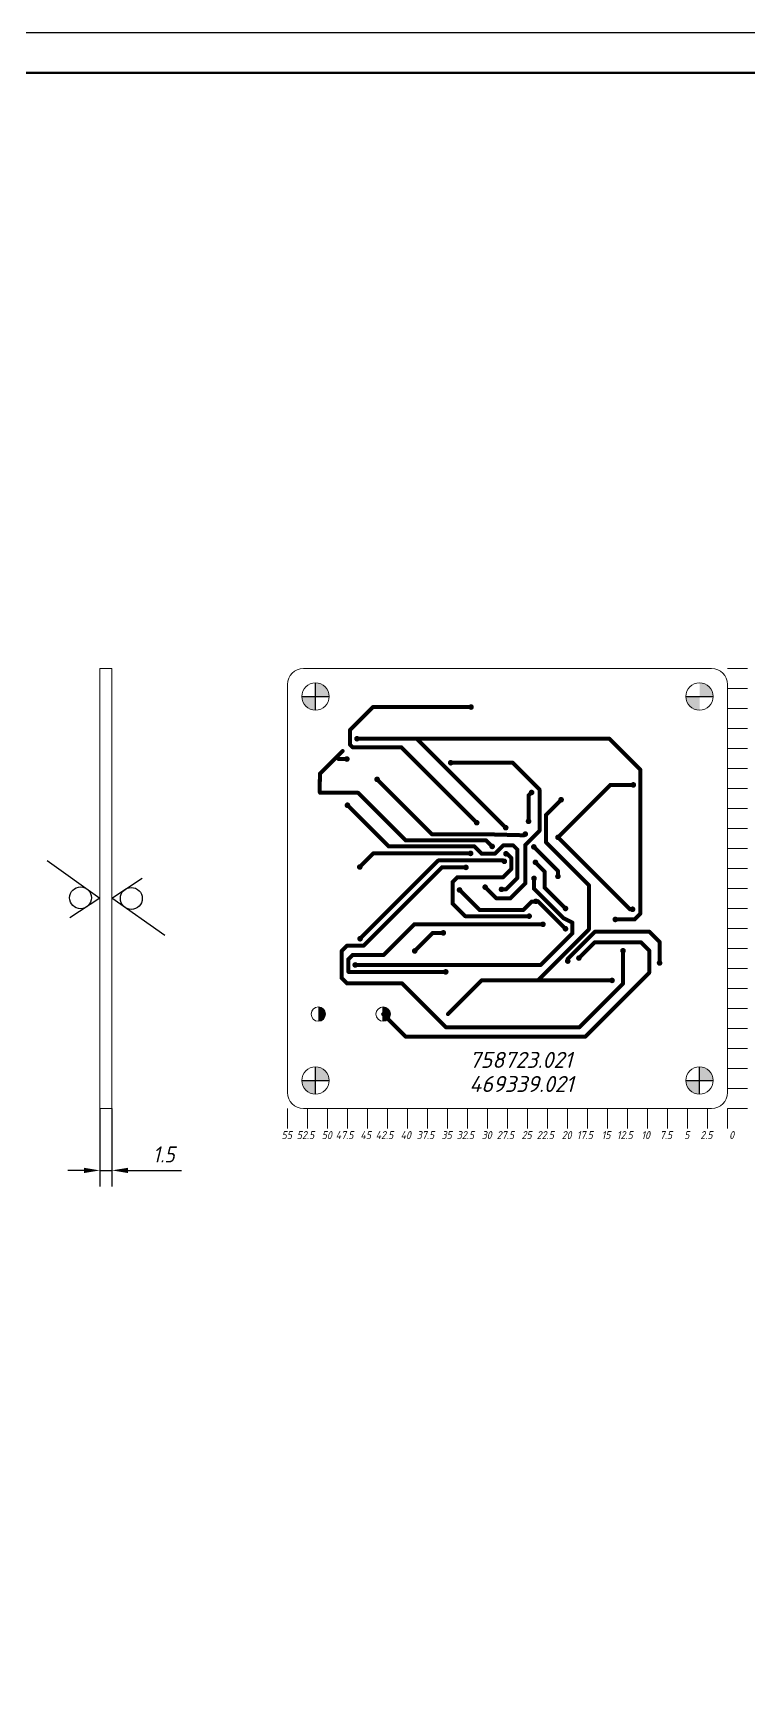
# Model space of a CAD drawing. Header units: millimetres. Extents: x -963 to 6509, y -1367 to 453.
# Drawn here: x 128.3 to 217.7, y -234.4 to -28.9 of the extents above; entities that cross this region are included whole.
import ezdxf

# ---------------------------------------------------------------- set-up
doc = ezdxf.new("R2010")
doc.units = ezdxf.units.MM
doc.header["$LTSCALE"] = 0.5
doc.layers.get('0').update_dxf_attribs({"lineweight": 60})
doc.layers.get('Defpoints').update_dxf_attribs({"color": 5})
doc.layers.add('2-штриховка', color=7, linetype='Continuous', true_color=0x00c7c7)
doc.layers.add('4-текст', color=7, linetype='Continuous', true_color=0x00ad00)
for name, color, linetype in [('3-размеры', 6, 'Continuous'), ('BottomLayer', 5, 'Continuous'), ('ViaHoleLayer', 16, 'Continuous')]:
    doc.layers.add(name, color=color, linetype=linetype)
doc.layers.add('Для ПП', color=30, linetype='Continuous', lineweight=20)
doc.styles.get("Standard").update_dxf_attribs({"font": 'isocpeui.ttf', "width": 0.9})
doc.dimstyles.new('Standart', dxfattribs={"dimtxt": 5, "dimasz": 5, "dimexe": 2, "dimexo": 0, "dimgap": 1, "dimtad": 1, "dimtoh": 1, "dimdec": 1, "dimtxsty": 'Standard', "dimcen": 2.5, "dimadec": 0, "dimazin": 0, "dimtfac": 1, "dimtdec": 1, "dimtmove": 0, "dimatfit": 3, "dimldrblk": 'DOTSMALL', "dimfxl": 1, "dimarcsym": 0})

# ---------------------------------------------------------------- blocks, each defined once
blk = doc.blocks.new('*D163')
at = {"layer": '3-размеры', "color": 0, "lineweight": -2, "transparency": 16777216}
for p, q in [((136.64, -163.32), (136.64, -173.05)), ((138.14, -163.32), (138.14, -173.05)), ((134.64, -171.05), (132.64, -171.05)), ((136.64, -171.05), (138.14, -171.05)), ((140.14, -171.05), (146.83, -171.05))]:
    blk.add_line(p, q, dxfattribs=at)
at = {"layer": '3-размеры', "color": 0, "transparency": 16777216}
for points in [[(134.64, -170.72), (134.64, -171.38), (136.64, -171.05)], [(140.14, -170.72), (140.14, -171.38), (138.14, -171.05)]]:
    blk.add_solid(points, dxfattribs=at)
at = {"layer": 'Defpoints', "color": 0, "transparency": 16777216}
for p in [(136.64, -163.32), (138.14, -163.32), (138.14, -171.05)]:
    blk.add_point(p, dxfattribs=at)
at = {"layer": '3-размеры', "color": 0, "transparency": 16777216, "insert": (144.62, -169.05), "char_height": 2, "attachment_point": 5}
blk.add_mtext('1.5', dxfattribs=at)
blk = doc.blocks.new('_DotSmall')
at = {"color": 0, "linetype": 'ByBlock', "const_width": 0.5}
blk.add_lwpolyline([(-0.0625, 0, 1), (0.0625, 0, 1)], format="xyb", close=True, dxfattribs=at)

msp = doc.modelspace()

# ---------------------------------------------------------------- hatches: boundary and pattern name
at = {"layer": '2-штриховка'}
h = msp.add_hatch(color=0, dxfattribs=at)
h.dxf.hatch_style = 1
h.paths.add_polyline_path([(163.591, -110.103), (163.591, -111.817), (165.305, -111.817, 0.4142136)])
h.paths.add_polyline_path([(163.591, -113.531), (163.591, -111.817), (161.877, -111.817, 0.4142136)])
h = msp.add_hatch(color=0, dxfattribs=at)
h.dxf.hatch_style = 1
h.paths.add_polyline_path([(211.591, -110.103), (211.591, -111.817), (213.305, -111.817, 0.4142136)])
h.paths.add_polyline_path([(211.591, -113.531), (211.591, -111.817), (209.877, -111.817, 0.4142136)])
h = msp.add_hatch(color=0, dxfattribs=at)
h.dxf.hatch_style = 1
h.paths.add_polyline_path([(163.941, -150.617), (163.941, -152.417, 0.4142136), (164.841, -151.517, 0.4142136)])
h = msp.add_hatch(color=0, dxfattribs=at)
h.dxf.hatch_style = 1
h.paths.add_polyline_path([(172.041, -150.617), (172.041, -152.417, 0.4142136), (172.941, -151.517, 0.4142136)])
h = msp.add_hatch(color=0, dxfattribs=at)
h.dxf.hatch_style = 1
h.paths.add_polyline_path([(163.591, -158.103), (163.591, -159.817), (165.305, -159.817, 0.4142136)])
h.paths.add_polyline_path([(163.591, -161.531), (163.591, -159.817), (161.877, -159.817, 0.4142136)])
h = msp.add_hatch(color=0, dxfattribs=at)
h.dxf.hatch_style = 1
h.paths.add_polyline_path([(211.591, -158.103), (211.591, -159.817), (213.305, -159.817, 0.4142136)])
h.paths.add_polyline_path([(211.591, -161.531), (211.591, -159.817), (209.877, -159.817, 0.4142136)])

# ---------------------------------------------------------------- linework, layer by layer
at = {"color": 0, "lineweight": 60}
msp.add_lwpolyline([(20, -320.881), (415, -320.881), (415, -33.881), (20, -33.881)], close=True, dxfattribs=at)
at = {"layer": '3-размеры', "color": 0}
for p, q in [((130.04, -132.331), (136.642, -137.017)), ((138.142, -137.017), (141.898, -134.538)), ((136.642, -137.017), (132.885, -139.496)), ((144.743, -141.703), (138.142, -137.017))]:
    msp.add_line(p, q, dxfattribs=at)
for centre in [(134.217, -136.976), (140.566, -137.058)]:
    msp.add_circle(centre, 1.37, dxfattribs=at)
at = {"layer": '4-текст', "color": 0}
for p, q in [((163.591, -113.531), (163.591, -110.103)), ((161.877, -111.817), (165.305, -111.817)), ((209.877, -111.817), (213.305, -111.817)), ((172.041, -152.417), (172.041, -150.617)), ((163.591, -161.531), (163.591, -158.103)), ((211.591, -161.531), (211.591, -158.103)), ((161.877, -159.817), (165.305, -159.817)), ((209.877, -159.817), (213.305, -159.817))]:
    msp.add_line(p, q, dxfattribs=at)
at = {"layer": 'BottomLayer', "color": 0, "const_width": 0.5}
for points in [[(170.759, -113.139), (167.914, -115.984)], [(183.027, -113.139), (170.759, -113.139)], [(167.914, -117.864), (167.914, -115.984)], [(176.244, -117.097), (168.773, -117.097)], [(187.364, -128.217), (176.244, -117.097)], [(200.319, -117.097), (176.244, -117.097)], [(204.185, -120.963), (200.319, -117.097)], [(166.972, -118.637), (164.147, -121.461)], [(168.219, -118.169), (167.914, -117.864)], [(174.315, -118.169), (168.219, -118.169)], [(183.738, -127.592), (174.315, -118.169)], [(164.147, -122.35), (164.147, -121.461)], [(167.508, -119.637), (166.472, -119.637)], [(188.234, -120.099), (180.49, -120.099)], [(191.587, -123.452), (188.234, -120.099)], [(204.185, -138.971), (204.185, -120.963)], [(164.147, -122.35), (164.091, -122.294)], [(164.091, -123.717), (164.091, -122.294)], [(178.162, -129.051), (171.287, -122.177)], [(191.587, -128.608), (191.587, -123.452)], [(200.453, -122.867), (193.898, -129.421)], [(203.318, -122.867), (200.453, -122.867)], [(168.905, -123.858), (164.155, -123.858)], [(172.73, -130.559), (167.579, -125.408)], [(174.852, -129.805), (168.905, -123.858)], [(190.596, -123.817), (190.215, -124.198)], [(190.215, -127.417), (190.215, -124.198)], [(194.291, -124.722), (192.388, -126.624)], [(192.388, -130.019), (192.388, -126.624)], [(185.337, -129.051), (178.162, -129.051)], [(189.657, -129.166), (185.337, -129.051)], [(189.809, -129.014), (189.657, -129.166)], [(191.587, -128.608), (189.809, -130.386)], [(202.89, -138.412), (193.898, -129.421)], [(170.822, -131.427), (169.12, -133.129)], [(182.976, -131.427), (170.822, -131.427)], [(183.454, -130.559), (172.73, -130.559)], [(184.919, -129.805), (174.852, -129.805)], [(184.373, -131.478), (183.454, -130.559)], [(185.999, -131.478), (184.373, -131.478)], [(185.673, -130.559), (184.919, -129.805)], [(187.04, -130.437), (185.999, -131.478)], [(188.31, -130.437), (187.04, -130.437)], [(187.523, -131.478), (187.396, -131.478)], [(188.056, -132.012), (187.523, -131.478)], [(188.818, -130.945), (188.31, -130.437)], [(188.818, -134.501), (188.818, -130.945)], [(189.809, -135.196), (189.809, -130.386)], [(193.891, -133.63), (190.878, -130.617)], [(197.759, -135.39), (192.388, -130.019)], [(178.938, -132.316), (169.159, -142.095)], [(179.37, -133.18), (169.578, -142.972)], [(187.089, -132.316), (178.938, -132.316)], [(182.391, -133.18), (179.37, -133.18)], [(188.056, -133.383), (187.015, -134.425)], [(187.191, -132.418), (187.089, -132.316)], [(188.056, -133.383), (188.056, -132.012)], [(192.217, -133.683), (191.079, -132.545)], [(192.217, -135.691), (192.217, -133.683)], [(193.891, -134.298), (193.891, -133.63)], [(181.3, -134.425), (180.716, -135.009)], [(180.716, -137.701), (180.716, -135.009)], [(187.015, -134.425), (181.3, -134.425)], [(186.188, -137.041), (184.791, -135.644)], [(188.818, -134.501), (187.396, -135.923)], [(189.809, -135.196), (187.964, -137.041)], [(190.901, -135.847), (190.901, -134.552)], [(194.581, -139.528), (190.901, -135.847)], [(194.838, -138.312), (192.217, -135.691)], [(197.759, -140.919), (197.759, -135.39)], [(182.29, -139.276), (180.716, -137.701)], [(184.113, -138.522), (181.591, -135.999)], [(187.964, -137.041), (186.188, -137.041)], [(187.396, -135.923), (186.837, -135.923)], [(190.603, -137.447), (189.528, -138.522)], [(191.435, -137.447), (190.603, -137.447)], [(191.409, -137.422), (191.13, -137.422)], [(191.435, -137.447), (191.409, -137.422)], [(194.838, -140.851), (191.435, -137.447)], [(190.292, -139.276), (182.29, -139.276)], [(189.528, -138.522), (184.113, -138.522)], [(195.702, -140.086), (194.581, -139.528)], [(203.474, -139.682), (201.061, -139.682)], [(203.22, -138.412), (202.89, -138.412)], [(204.185, -138.971), (203.474, -139.682)], [(175.94, -140.292), (172.105, -144.127)], [(192.019, -140.292), (175.94, -140.292)], [(178.252, -141.359), (175.991, -143.619)], [(179.565, -141.359), (178.252, -141.359)], [(197.759, -140.919), (191.375, -147.302)], [(195.702, -141.41), (191.739, -145.372)], [(198.538, -141.206), (195.118, -144.626)], [(195.702, -141.41), (195.702, -140.086)], [(205.303, -141.206), (198.538, -141.206)], [(206.598, -142.502), (205.303, -141.206)], [(167.529, -142.972), (166.856, -143.645)], [(166.856, -147.019), (166.856, -143.645)], [(169.578, -142.972), (167.529, -142.972)], [(198.47, -142.553), (196.515, -144.508)], [(204.287, -142.553), (198.47, -142.553)], [(202.026, -147.709), (202.026, -143.594)], [(205.303, -143.569), (204.287, -142.553)], [(205.303, -146.337), (205.303, -143.569)], [(206.598, -145.118), (206.598, -142.502)], [(168.219, -144.127), (167.691, -144.655)], [(167.691, -146.216), (167.691, -144.655)], [(172.105, -144.127), (168.219, -144.127)], [(191.739, -145.372), (168.551, -145.372)], [(195.118, -144.889), (195.118, -144.626)], [(167.52, -147.683), (166.856, -147.019)], [(174.417, -147.683), (167.52, -147.683)], [(167.711, -146.236), (167.691, -146.216)], [(179.866, -146.236), (167.711, -146.236)], [(179.903, -153.17), (174.417, -147.683)], [(184.355, -147.302), (180.141, -151.517)], [(191.375, -147.302), (184.355, -147.302)], [(200.655, -147.302), (191.375, -147.302)], [(202.026, -147.709), (196.565, -153.17)], [(205.303, -146.337), (197.302, -154.338)], [(174.862, -154.338), (172.041, -151.517)], [(197.302, -154.338), (174.862, -154.338)], [(196.565, -153.17), (179.903, -153.17)]]:
    msp.add_lwpolyline(points, dxfattribs=at)
at = {"layer": 'BottomLayer', "color": 0}
for points, const_width in [([(170.884, -113.139, -1), (170.634, -113.139, -1)], 0.25), ([(170.884, -113.139, -1), (170.634, -113.139, -1)], 0.25), ([(183.202, -113.139, -1), (182.852, -113.139, -1)], 0.35), ([(183.152, -113.139, -1), (182.902, -113.139, -1)], 0.25), ([(168.039, -115.984, -1), (167.789, -115.984, -1)], 0.25), ([(168.039, -115.984, -1), (167.789, -115.984, -1)], 0.25), ([(168.948, -117.097, -1), (168.598, -117.097, -1)], 0.35), ([(168.898, -117.097, -1), (168.648, -117.097, -1)], 0.25), ([(176.369, -117.097, -1), (176.119, -117.097, -1)], 0.25), ([(176.369, -117.097, -1), (176.119, -117.097, -1)], 0.25), ([(176.369, -117.097, -1), (176.119, -117.097, -1)], 0.25), ([(200.444, -117.097, -1), (200.194, -117.097, -1)], 0.25), ([(200.444, -117.097, -1), (200.194, -117.097, -1)], 0.25), ([(167.097, -118.637, -1), (166.847, -118.637, -1)], 0.25), ([(168.039, -117.864, -1), (167.789, -117.864, -1)], 0.25), ([(168.039, -117.864, -1), (167.789, -117.864, -1)], 0.25), ([(168.344, -118.169, -1), (168.094, -118.169, -1)], 0.25), ([(168.344, -118.169, -1), (168.094, -118.169, -1)], 0.25), ([(174.44, -118.169, -1), (174.19, -118.169, -1)], 0.25), ([(174.44, -118.169, -1), (174.19, -118.169, -1)], 0.25), ([(164.272, -121.461, -1), (164.022, -121.461, -1)], 0.25), ([(164.272, -121.461, -1), (164.022, -121.461, -1)], 0.25), ([(166.597, -119.637, -1), (166.347, -119.637, -1)], 0.25), ([(167.683, -119.637, -1), (167.333, -119.637, -1)], 0.35), ([(167.633, -119.637, -1), (167.383, -119.637, -1)], 0.25), ([(180.665, -120.099, -1), (180.315, -120.099, -1)], 0.35), ([(180.615, -120.099, -1), (180.365, -120.099, -1)], 0.25), ([(188.359, -120.099, -1), (188.109, -120.099, -1)], 0.25), ([(188.359, -120.099, -1), (188.109, -120.099, -1)], 0.25), ([(204.31, -120.963, -1), (204.06, -120.963, -1)], 0.25), ([(204.31, -120.963, -1), (204.06, -120.963, -1)], 0.25), ([(164.216, -122.294, -1), (163.966, -122.294, -1)], 0.25), ([(164.216, -122.294, -1), (163.966, -122.294, -1)], 0.25), ([(164.272, -122.35, -1), (164.022, -122.35, -1)], 0.25), ([(164.272, -122.35, -1), (164.022, -122.35, -1)], 0.25), ([(171.462, -122.177, -1), (171.112, -122.177, -1)], 0.35), ([(171.412, -122.177, -1), (171.162, -122.177, -1)], 0.25), ([(191.712, -123.452, -1), (191.462, -123.452, -1)], 0.25), ([(191.712, -123.452, -1), (191.462, -123.452, -1)], 0.25), ([(200.578, -122.867, -1), (200.328, -122.867, -1)], 0.25), ([(200.578, -122.867, -1), (200.328, -122.867, -1)], 0.25), ([(203.493, -122.867, -1), (203.143, -122.867, -1)], 0.35), ([(203.443, -122.867, -1), (203.193, -122.867, -1)], 0.25), ([(164.216, -123.717, -1), (163.966, -123.717, -1)], 0.25), ([(164.28, -123.858, -1), (164.03, -123.858, -1)], 0.25), ([(167.754, -125.408, -1), (167.404, -125.408, -1)], 0.35), ([(167.704, -125.408, -1), (167.454, -125.408, -1)], 0.25), ([(169.03, -123.858, -1), (168.78, -123.858, -1)], 0.25), ([(169.03, -123.858, -1), (168.78, -123.858, -1)], 0.25), ([(190.34, -124.198, -1), (190.09, -124.198, -1)], 0.25), ([(190.34, -124.198, -1), (190.09, -124.198, -1)], 0.25), ([(190.771, -123.817, -1), (190.421, -123.817, -1)], 0.35), ([(190.721, -123.817, -1), (190.471, -123.817, -1)], 0.25), ([(194.466, -124.722, -1), (194.116, -124.722, -1)], 0.35), ([(194.416, -124.722, -1), (194.166, -124.722, -1)], 0.25), ([(183.913, -127.592, -1), (183.563, -127.592, -1)], 0.35), ([(183.863, -127.592, -1), (183.613, -127.592, -1)], 0.25), ([(190.39, -127.417, -1), (190.04, -127.417, -1)], 0.35), ([(190.34, -127.417, -1), (190.09, -127.417, -1)], 0.25), ([(192.513, -126.624, -1), (192.263, -126.624, -1)], 0.25), ([(192.513, -126.624, -1), (192.263, -126.624, -1)], 0.25), ([(178.287, -129.051, -1), (178.037, -129.051, -1)], 0.25), ([(178.287, -129.051, -1), (178.037, -129.051, -1)], 0.25), ([(185.462, -129.051, -1), (185.212, -129.051, -1)], 0.25), ([(185.462, -129.051, -1), (185.212, -129.051, -1)], 0.25), ([(187.539, -128.217, -1), (187.189, -128.217, -1)], 0.35), ([(187.489, -128.217, -1), (187.239, -128.217, -1)], 0.25), ([(189.782, -129.166, -1), (189.532, -129.166, -1)], 0.25), ([(189.782, -129.166, -1), (189.532, -129.166, -1)], 0.25), ([(189.984, -129.014, -1), (189.634, -129.014, -1)], 0.35), ([(189.934, -129.014, -1), (189.684, -129.014, -1)], 0.25), ([(191.712, -128.608, -1), (191.462, -128.608, -1)], 0.25), ([(191.712, -128.608, -1), (191.462, -128.608, -1)], 0.25), ([(194.073, -129.421, -1), (193.723, -129.421, -1)], 0.35), ([(194.023, -129.421, -1), (193.773, -129.421, -1)], 0.25), ([(194.023, -129.421, -1), (193.773, -129.421, -1)], 0.25), ([(170.947, -131.427, -1), (170.697, -131.427, -1)], 0.25), ([(170.947, -131.427, -1), (170.697, -131.427, -1)], 0.25), ([(172.855, -130.559, -1), (172.605, -130.559, -1)], 0.25), ([(172.855, -130.559, -1), (172.605, -130.559, -1)], 0.25), ([(174.977, -129.805, -1), (174.727, -129.805, -1)], 0.25), ([(174.977, -129.805, -1), (174.727, -129.805, -1)], 0.25), ([(183.151, -131.427, -1), (182.801, -131.427, -1)], 0.35), ([(183.101, -131.427, -1), (182.851, -131.427, -1)], 0.25), ([(183.579, -130.559, -1), (183.329, -130.559, -1)], 0.25), ([(183.579, -130.559, -1), (183.329, -130.559, -1)], 0.25), ([(184.498, -131.478, -1), (184.248, -131.478, -1)], 0.25), ([(184.498, -131.478, -1), (184.248, -131.478, -1)], 0.25), ([(185.044, -129.805, -1), (184.794, -129.805, -1)], 0.25), ([(185.044, -129.805, -1), (184.794, -129.805, -1)], 0.25), ([(185.848, -130.559, -1), (185.498, -130.559, -1)], 0.35), ([(185.798, -130.559, -1), (185.548, -130.559, -1)], 0.25), ([(186.124, -131.478, -1), (185.874, -131.478, -1)], 0.25), ([(186.124, -131.478, -1), (185.874, -131.478, -1)], 0.25), ([(187.165, -130.437, -1), (186.915, -130.437, -1)], 0.25), ([(187.165, -130.437, -1), (186.915, -130.437, -1)], 0.25), ([(187.571, -131.478, -1), (187.221, -131.478, -1)], 0.35), ([(187.521, -131.478, -1), (187.271, -131.478, -1)], 0.25), ([(187.648, -131.478, -1), (187.398, -131.478, -1)], 0.25), ([(187.648, -131.478, -1), (187.398, -131.478, -1)], 0.25), ([(188.435, -130.437, -1), (188.185, -130.437, -1)], 0.25), ([(188.435, -130.437, -1), (188.185, -130.437, -1)], 0.25), ([(188.943, -130.945, -1), (188.693, -130.945, -1)], 0.25), ([(188.943, -130.945, -1), (188.693, -130.945, -1)], 0.25), ([(189.934, -130.386, -1), (189.684, -130.386, -1)], 0.25), ([(189.934, -130.386, -1), (189.684, -130.386, -1)], 0.25), ([(191.053, -130.617, -1), (190.703, -130.617, -1)], 0.35), ([(191.003, -130.617, -1), (190.753, -130.617, -1)], 0.25), ([(192.513, -130.019, -1), (192.263, -130.019, -1)], 0.25), ([(192.513, -130.019, -1), (192.263, -130.019, -1)], 0.25), ([(169.295, -133.129, -1), (168.945, -133.129, -1)], 0.35), ([(169.245, -133.129, -1), (168.995, -133.129, -1)], 0.25), ([(179.063, -132.316, -1), (178.813, -132.316, -1)], 0.25), ([(179.063, -132.316, -1), (178.813, -132.316, -1)], 0.25), ([(179.495, -133.18, -1), (179.245, -133.18, -1)], 0.25), ([(179.495, -133.18, -1), (179.245, -133.18, -1)], 0.25), ([(182.566, -133.18, -1), (182.216, -133.18, -1)], 0.35), ([(182.516, -133.18, -1), (182.266, -133.18, -1)], 0.25), ([(187.214, -132.316, -1), (186.964, -132.316, -1)], 0.25), ([(187.214, -132.316, -1), (186.964, -132.316, -1)], 0.25), ([(187.366, -132.418, -1), (187.016, -132.418, -1)], 0.35), ([(187.316, -132.418, -1), (187.066, -132.418, -1)], 0.25), ([(188.181, -132.012, -1), (187.931, -132.012, -1)], 0.25), ([(188.181, -132.012, -1), (187.931, -132.012, -1)], 0.25), ([(188.181, -133.383, -1), (187.931, -133.383, -1)], 0.25), ([(188.181, -133.383, -1), (187.931, -133.383, -1)], 0.25), ([(191.254, -132.545, -1), (190.904, -132.545, -1)], 0.35), ([(191.204, -132.545, -1), (190.954, -132.545, -1)], 0.25), ([(192.342, -133.683, -1), (192.092, -133.683, -1)], 0.25), ([(192.342, -133.683, -1), (192.092, -133.683, -1)], 0.25), ([(194.016, -133.63, -1), (193.766, -133.63, -1)], 0.25), ([(194.016, -133.63, -1), (193.766, -133.63, -1)], 0.25), ([(180.841, -135.009, -1), (180.591, -135.009, -1)], 0.25), ([(180.841, -135.009, -1), (180.591, -135.009, -1)], 0.25), ([(181.425, -134.425, -1), (181.175, -134.425, -1)], 0.25), ([(181.425, -134.425, -1), (181.175, -134.425, -1)], 0.25), ([(184.966, -135.644, -1), (184.616, -135.644, -1)], 0.35), ([(184.916, -135.644, -1), (184.666, -135.644, -1)], 0.25), ([(187.012, -135.923, -1), (186.662, -135.923, -1)], 0.35), ([(187.14, -134.425, -1), (186.89, -134.425, -1)], 0.25), ([(187.14, -134.425, -1), (186.89, -134.425, -1)], 0.25), ([(188.943, -134.501, -1), (188.693, -134.501, -1)], 0.25), ([(188.943, -134.501, -1), (188.693, -134.501, -1)], 0.25), ([(189.934, -135.196, -1), (189.684, -135.196, -1)], 0.25), ([(189.934, -135.196, -1), (189.684, -135.196, -1)], 0.25), ([(191.076, -134.552, -1), (190.726, -134.552, -1)], 0.35), ([(191.026, -134.552, -1), (190.776, -134.552, -1)], 0.25), ([(191.026, -135.847, -1), (190.776, -135.847, -1)], 0.25), ([(191.026, -135.847, -1), (190.776, -135.847, -1)], 0.25), ([(192.342, -135.691, -1), (192.092, -135.691, -1)], 0.25), ([(192.342, -135.691, -1), (192.092, -135.691, -1)], 0.25), ([(194.066, -134.298, -1), (193.716, -134.298, -1)], 0.35), ([(194.016, -134.298, -1), (193.766, -134.298, -1)], 0.25), ([(197.884, -135.39, -1), (197.634, -135.39, -1)], 0.25), ([(197.884, -135.39, -1), (197.634, -135.39, -1)], 0.25), ([(180.841, -137.701, -1), (180.591, -137.701, -1)], 0.25), ([(180.841, -137.701, -1), (180.591, -137.701, -1)], 0.25), ([(181.766, -135.999, -1), (181.416, -135.999, -1)], 0.35), ([(181.716, -135.999, -1), (181.466, -135.999, -1)], 0.25), ([(186.313, -137.041, -1), (186.063, -137.041, -1)], 0.25), ([(186.313, -137.041, -1), (186.063, -137.041, -1)], 0.25), ([(186.962, -135.923, -1), (186.712, -135.923, -1)], 0.25), ([(187.521, -135.923, -1), (187.271, -135.923, -1)], 0.25), ([(187.521, -135.923, -1), (187.271, -135.923, -1)], 0.25), ([(188.089, -137.041, -1), (187.839, -137.041, -1)], 0.25), ([(188.089, -137.041, -1), (187.839, -137.041, -1)], 0.25), ([(190.728, -137.447, -1), (190.478, -137.447, -1)], 0.25), ([(190.728, -137.447, -1), (190.478, -137.447, -1)], 0.25), ([(191.305, -137.422, -1), (190.955, -137.422, -1)], 0.35), ([(191.255, -137.422, -1), (191.005, -137.422, -1)], 0.25), ([(191.534, -137.422, -1), (191.284, -137.422, -1)], 0.25), ([(191.534, -137.422, -1), (191.284, -137.422, -1)], 0.25), ([(191.56, -137.447, -1), (191.31, -137.447, -1)], 0.25), ([(191.56, -137.447, -1), (191.31, -137.447, -1)], 0.25), ([(191.56, -137.447, -1), (191.31, -137.447, -1)], 0.25), ([(182.415, -139.276, -1), (182.165, -139.276, -1)], 0.25), ([(182.415, -139.276, -1), (182.165, -139.276, -1)], 0.25), ([(184.238, -138.522, -1), (183.988, -138.522, -1)], 0.25), ([(184.238, -138.522, -1), (183.988, -138.522, -1)], 0.25), ([(189.653, -138.522, -1), (189.403, -138.522, -1)], 0.25), ([(189.653, -138.522, -1), (189.403, -138.522, -1)], 0.25), ([(190.467, -139.276, -1), (190.117, -139.276, -1)], 0.35), ([(190.417, -139.276, -1), (190.167, -139.276, -1)], 0.25), ([(194.706, -139.528, -1), (194.456, -139.528, -1)], 0.25), ([(194.706, -139.528, -1), (194.456, -139.528, -1)], 0.25), ([(195.013, -138.312, -1), (194.663, -138.312, -1)], 0.35), ([(194.963, -138.312, -1), (194.713, -138.312, -1)], 0.25), ([(201.236, -139.682, -1), (200.886, -139.682, -1)], 0.35), ([(201.186, -139.682, -1), (200.936, -139.682, -1)], 0.25), ([(203.015, -138.412, -1), (202.765, -138.412, -1)], 0.25), ([(203.015, -138.412, -1), (202.765, -138.412, -1)], 0.25), ([(203.395, -138.412, -1), (203.045, -138.412, -1)], 0.35), ([(203.345, -138.412, -1), (203.095, -138.412, -1)], 0.25), ([(203.599, -139.682, -1), (203.349, -139.682, -1)], 0.25), ([(203.599, -139.682, -1), (203.349, -139.682, -1)], 0.25), ([(204.31, -138.971, -1), (204.06, -138.971, -1)], 0.25), ([(204.31, -138.971, -1), (204.06, -138.971, -1)], 0.25), ([(169.334, -142.095, -1), (168.984, -142.095, -1)], 0.35), ([(176.065, -140.292, -1), (175.815, -140.292, -1)], 0.25), ([(176.065, -140.292, -1), (175.815, -140.292, -1)], 0.25), ([(178.377, -141.359, -1), (178.127, -141.359, -1)], 0.25), ([(178.377, -141.359, -1), (178.127, -141.359, -1)], 0.25), ([(179.74, -141.359, -1), (179.39, -141.359, -1)], 0.35), ([(179.69, -141.359, -1), (179.44, -141.359, -1)], 0.25), ([(192.195, -140.292, -1), (191.844, -140.292, -1)], 0.35), ([(192.144, -140.292, -1), (191.895, -140.292, -1)], 0.25), ([(195.013, -140.851, -1), (194.663, -140.851, -1)], 0.35), ([(194.963, -140.851, -1), (194.713, -140.851, -1)], 0.25), ([(195.827, -140.086, -1), (195.577, -140.086, -1)], 0.25), ([(195.827, -140.086, -1), (195.577, -140.086, -1)], 0.25), ([(195.827, -141.41, -1), (195.577, -141.41, -1)], 0.25), ([(195.827, -141.41, -1), (195.577, -141.41, -1)], 0.25), ([(197.884, -140.919, -1), (197.634, -140.919, -1)], 0.25), ([(197.884, -140.919, -1), (197.634, -140.919, -1)], 0.25), ([(198.663, -141.206, -1), (198.413, -141.206, -1)], 0.25), ([(198.663, -141.206, -1), (198.413, -141.206, -1)], 0.25), ([(205.428, -141.206, -1), (205.178, -141.206, -1)], 0.25), ([(205.428, -141.206, -1), (205.178, -141.206, -1)], 0.25), ([(166.981, -143.645, -1), (166.731, -143.645, -1)], 0.25), ([(166.981, -143.645, -1), (166.731, -143.645, -1)], 0.25), ([(167.654, -142.972, -1), (167.404, -142.972, -1)], 0.25), ([(167.654, -142.972, -1), (167.404, -142.972, -1)], 0.25), ([(169.284, -142.095, -1), (169.034, -142.095, -1)], 0.25), ([(169.703, -142.972, -1), (169.453, -142.972, -1)], 0.25), ([(169.703, -142.972, -1), (169.453, -142.972, -1)], 0.25), ([(176.166, -143.619, -1), (175.816, -143.619, -1)], 0.35), ([(176.116, -143.619, -1), (175.866, -143.619, -1)], 0.25), ([(198.595, -142.553, -1), (198.345, -142.553, -1)], 0.25), ([(198.595, -142.553, -1), (198.345, -142.553, -1)], 0.25), ([(202.201, -143.594, -1), (201.851, -143.594, -1)], 0.35), ([(202.151, -143.594, -1), (201.901, -143.594, -1)], 0.25), ([(204.412, -142.553, -1), (204.162, -142.553, -1)], 0.25), ([(204.412, -142.553, -1), (204.162, -142.553, -1)], 0.25), ([(205.428, -143.569, -1), (205.178, -143.569, -1)], 0.25), ([(205.428, -143.569, -1), (205.178, -143.569, -1)], 0.25), ([(206.723, -142.502, -1), (206.473, -142.502, -1)], 0.25), ([(206.723, -142.502, -1), (206.473, -142.502, -1)], 0.25), ([(167.816, -144.655, -1), (167.566, -144.655, -1)], 0.25), ([(167.816, -144.655, -1), (167.566, -144.655, -1)], 0.25), ([(168.344, -144.127, -1), (168.094, -144.127, -1)], 0.25), ([(168.344, -144.127, -1), (168.094, -144.127, -1)], 0.25), ([(168.726, -145.372, -1), (168.376, -145.372, -1)], 0.35), ([(168.676, -145.372, -1), (168.426, -145.372, -1)], 0.25), ([(172.23, -144.127, -1), (171.98, -144.127, -1)], 0.25), ([(172.23, -144.127, -1), (171.98, -144.127, -1)], 0.25), ([(180.041, -146.236, -1), (179.691, -146.236, -1)], 0.35), ([(191.864, -145.372, -1), (191.614, -145.372, -1)], 0.25), ([(191.864, -145.372, -1), (191.614, -145.372, -1)], 0.25), ([(195.293, -144.889, -1), (194.943, -144.889, -1)], 0.35), ([(195.243, -144.626, -1), (194.993, -144.626, -1)], 0.25), ([(195.243, -144.626, -1), (194.993, -144.626, -1)], 0.25), ([(195.243, -144.889, -1), (194.993, -144.889, -1)], 0.25), ([(196.69, -144.508, -1), (196.34, -144.508, -1)], 0.35), ([(196.64, -144.508, -1), (196.39, -144.508, -1)], 0.25), ([(206.773, -145.118, -1), (206.423, -145.118, -1)], 0.35), ([(206.723, -145.118, -1), (206.473, -145.118, -1)], 0.25), ([(166.981, -147.019, -1), (166.731, -147.019, -1)], 0.25), ([(166.981, -147.019, -1), (166.731, -147.019, -1)], 0.25), ([(167.645, -147.683, -1), (167.395, -147.683, -1)], 0.25), ([(167.645, -147.683, -1), (167.395, -147.683, -1)], 0.25), ([(167.816, -146.216, -1), (167.566, -146.216, -1)], 0.25), ([(167.816, -146.216, -1), (167.566, -146.216, -1)], 0.25), ([(167.836, -146.236, -1), (167.586, -146.236, -1)], 0.25), ([(167.836, -146.236, -1), (167.586, -146.236, -1)], 0.25), ([(174.542, -147.683, -1), (174.292, -147.683, -1)], 0.25), ([(174.542, -147.683, -1), (174.292, -147.683, -1)], 0.25), ([(179.991, -146.236, -1), (179.741, -146.236, -1)], 0.25), ([(184.48, -147.302, -1), (184.23, -147.302, -1)], 0.25), ([(184.48, -147.302, -1), (184.23, -147.302, -1)], 0.25), ([(191.5, -147.302, -1), (191.25, -147.302, -1)], 0.25), ([(191.5, -147.302, -1), (191.25, -147.302, -1)], 0.25), ([(191.5, -147.302, -1), (191.25, -147.302, -1)], 0.25), ([(200.83, -147.302, -1), (200.48, -147.302, -1)], 0.35), ([(200.78, -147.302, -1), (200.53, -147.302, -1)], 0.25), ([(202.151, -147.709, -1), (201.901, -147.709, -1)], 0.25), ([(202.151, -147.709, -1), (201.901, -147.709, -1)], 0.25), ([(205.428, -146.337, -1), (205.178, -146.337, -1)], 0.25), ([(205.428, -146.337, -1), (205.178, -146.337, -1)], 0.25), ([(172.166, -151.517, -1), (171.916, -151.517, -1)], 0.25), ([(180.266, -151.517, -1), (180.016, -151.517, -1)], 0.25), ([(174.987, -154.338, -1), (174.737, -154.338, -1)], 0.25), ([(174.987, -154.338, -1), (174.737, -154.338, -1)], 0.25), ([(180.028, -153.17, -1), (179.778, -153.17, -1)], 0.25), ([(180.028, -153.17, -1), (179.778, -153.17, -1)], 0.25), ([(196.69, -153.17, -1), (196.44, -153.17, -1)], 0.25), ([(196.69, -153.17, -1), (196.44, -153.17, -1)], 0.25), ([(197.427, -154.338, -1), (197.177, -154.338, -1)], 0.25), ([(197.427, -154.338, -1), (197.177, -154.338, -1)], 0.25)]:
    msp.add_lwpolyline(points, format="xyb", close=True, dxfattribs=dict(at, const_width=const_width))
at = {"layer": 'Defpoints', "color": 0}
msp.add_lwpolyline([(0, -325.881), (420, -325.881), (420, -28.881), (0, -28.881)], close=True, dxfattribs=at)
msp.add_lwpolyline([(0, -325.881), (420, -325.881), (420, -28.881), (0, -28.881)], close=True, dxfattribs=at)
at = {"layer": 'ViaHoleLayer', "color": 0, "const_width": 0.2}
for points in [[(183.127, -113.139, -1), (182.927, -113.139, -1)], [(168.873, -117.097, -1), (168.673, -117.097, -1)], [(167.608, -119.637, -1), (167.408, -119.637, -1)], [(180.59, -120.099, -1), (180.39, -120.099, -1)], [(171.387, -122.177, -1), (171.187, -122.177, -1)], [(203.418, -122.867, -1), (203.218, -122.867, -1)], [(167.679, -125.408, -1), (167.479, -125.408, -1)], [(190.696, -123.817, -1), (190.496, -123.817, -1)], [(194.391, -124.722, -1), (194.191, -124.722, -1)], [(183.838, -127.592, -1), (183.638, -127.592, -1)], [(190.315, -127.417, -1), (190.115, -127.417, -1)], [(187.464, -128.217, -1), (187.264, -128.217, -1)], [(189.909, -129.014, -1), (189.709, -129.014, -1)], [(193.998, -129.421, -1), (193.798, -129.421, -1)], [(183.076, -131.427, -1), (182.876, -131.427, -1)], [(185.773, -130.559, -1), (185.573, -130.559, -1)], [(187.496, -131.478, -1), (187.296, -131.478, -1)], [(190.978, -130.617, -1), (190.778, -130.617, -1)], [(169.22, -133.129, -1), (169.02, -133.129, -1)], [(182.491, -133.18, -1), (182.291, -133.18, -1)], [(187.291, -132.418, -1), (187.091, -132.418, -1)], [(191.179, -132.545, -1), (190.979, -132.545, -1)], [(184.891, -135.644, -1), (184.691, -135.644, -1)], [(191.001, -134.552, -1), (190.801, -134.552, -1)], [(193.991, -134.298, -1), (193.791, -134.298, -1)], [(181.691, -135.999, -1), (181.491, -135.999, -1)], [(186.937, -135.923, -1), (186.737, -135.923, -1)], [(191.23, -137.422, -1), (191.03, -137.422, -1)], [(190.392, -139.276, -1), (190.192, -139.276, -1)], [(194.938, -138.312, -1), (194.738, -138.312, -1)], [(201.161, -139.682, -1), (200.961, -139.682, -1)], [(203.32, -138.412, -1), (203.12, -138.412, -1)], [(179.665, -141.359, -1), (179.465, -141.359, -1)], [(192.119, -140.292, -1), (191.919, -140.292, -1)], [(194.938, -140.851, -1), (194.738, -140.851, -1)], [(169.259, -142.095, -1), (169.059, -142.095, -1)], [(176.091, -143.619, -1), (175.891, -143.619, -1)], [(202.126, -143.594, -1), (201.926, -143.594, -1)], [(168.651, -145.372, -1), (168.451, -145.372, -1)], [(195.218, -144.889, -1), (195.018, -144.889, -1)], [(196.615, -144.508, -1), (196.415, -144.508, -1)], [(206.698, -145.118, -1), (206.498, -145.118, -1)], [(179.966, -146.236, -1), (179.766, -146.236, -1)], [(200.755, -147.302, -1), (200.555, -147.302, -1)]]:
    msp.add_lwpolyline(points, format="xyb", close=True, dxfattribs=at)
at = {"layer": 'Для ПП', "color": 0, "lineweight": 20}
for p, q in [((136.642, -108.317), (136.642, -163.317)), ((138.142, -108.317), (138.142, -163.317))]:
    msp.add_line(p, q, dxfattribs=at)
at = {"layer": 'Для ПП', "color": 0}
for p, q in [((136.642, -108.317), (138.142, -108.317)), ((162.091, -108.317), (213.091, -108.317)), ((215.091, -108.317), (217.591, -108.317)), ((160.091, -161.317), (160.091, -110.317)), ((215.091, -110.317), (215.091, -161.317)), ((215.091, -110.817), (217.591, -110.817)), ((215.091, -113.317), (217.591, -113.317)), ((215.091, -115.817), (217.591, -115.817)), ((215.091, -118.317), (217.591, -118.317)), ((215.091, -120.817), (217.591, -120.817)), ((215.091, -123.317), (217.591, -123.317)), ((215.091, -125.817), (217.591, -125.817)), ((215.091, -128.317), (217.591, -128.317)), ((215.091, -130.817), (217.591, -130.817)), ((215.091, -133.317), (217.591, -133.317)), ((215.091, -135.817), (217.591, -135.817)), ((215.091, -138.317), (217.591, -138.317)), ((215.091, -140.817), (217.591, -140.817)), ((215.091, -143.317), (217.591, -143.317)), ((215.091, -145.817), (217.591, -145.817)), ((215.091, -148.317), (217.591, -148.317)), ((215.091, -150.817), (217.591, -150.817)), ((215.091, -153.317), (217.591, -153.317)), ((215.091, -155.817), (217.591, -155.817)), ((215.091, -158.317), (217.591, -158.317)), ((215.091, -160.817), (217.591, -160.817)), ((136.642, -163.317), (138.142, -163.317)), ((160.091, -163.317), (160.091, -165.817)), ((213.091, -163.317), (162.091, -163.317)), ((162.591, -163.317), (162.591, -165.817)), ((165.091, -163.317), (165.091, -165.817)), ((167.591, -163.317), (167.591, -165.817)), ((170.091, -163.317), (170.091, -165.817)), ((172.591, -163.317), (172.591, -165.817)), ((175.091, -163.317), (175.091, -165.817)), ((177.591, -163.317), (177.591, -165.817)), ((180.091, -163.317), (180.091, -165.817)), ((182.591, -163.317), (182.591, -165.817)), ((185.091, -163.317), (185.091, -165.817)), ((187.591, -163.317), (187.591, -165.817)), ((190.091, -163.317), (190.091, -165.817)), ((192.591, -163.317), (192.591, -165.817)), ((195.091, -163.317), (195.091, -165.817)), ((197.591, -163.317), (197.591, -165.817)), ((200.091, -163.317), (200.091, -165.817)), ((202.591, -163.317), (202.591, -165.817)), ((205.091, -163.317), (205.091, -165.817)), ((207.591, -163.317), (207.591, -165.817)), ((210.091, -163.317), (210.091, -165.817)), ((212.591, -163.317), (212.591, -165.817)), ((215.091, -163.317), (217.591, -163.317)), ((215.091, -163.317), (215.091, -165.817))]:
    msp.add_line(p, q, dxfattribs=at)
for centre, radius in [((163.591, -111.817), 1.714), ((211.591, -111.817), 1.714), ((163.941, -151.517), 0.9), ((172.041, -151.517), 0.9), ((163.591, -159.817), 1.714), ((211.591, -159.817), 1.714)]:
    msp.add_circle(centre, radius, dxfattribs=at)
for centre, start, end in [((162.091, -110.317), 90, 180), ((213.091, -110.317), 0, 90), ((162.091, -161.317), 180, 270), ((213.091, -161.317), 270, 0)]:
    msp.add_arc(centre, 2, start, end, dxfattribs=at)

# ---------------------------------------------------------------- texts
at = {"layer": '4-текст', "color": 0}
for s, p in [('758723.021', (182.81, -158.24)), ('469339.021', (182.81, -161.251))]:
    msp.add_text(s, height=2, dxfattribs=at).set_placement(p)
at = {"layer": 'Для ПП', "color": 0, "width": 0.9}
for s, p in [('55', (159.333, -167.136)), ('52.5', (161.235, -167.136)), ('50', (164.359, -167.136)), ('47.5', (166.094, -167.136)), ('45', (169.192, -167.136)), ('42.5', (171.094, -167.136)), ('40', (174.218, -167.136)), ('37.5', (176.235, -167.136)), ('35', (179.333, -167.136)), ('32.5', (181.235, -167.136)), ('30', (184.359, -167.136)), ('27.5', (186.235, -167.136)), ('25', (189.333, -167.136)), ('22.5', (191.235, -167.136)), ('20', (194.359, -167.136)), ('17.5', (196.255, -167.136)), ('15', (199.354, -167.136)), ('12.5', (201.255, -167.136)), ('10', (204.328, -167.136)), ('7.5', (206.616, -167.136)), ('5', (209.665, -167.136)), ('2.5', (211.679, -167.136)), ('0', (215.292, -167.136))]:
    msp.add_text(s, height=1, dxfattribs=at).set_placement(p)

# ---------------------------------------------------------------- dimensions: what is measured, and where the dimension line sits
at = {"layer": '3-размеры', "color": 0}
dim = msp.add_linear_dim(base=(138.142, -171.05), p1=(136.642, -163.317), p2=(138.142, -163.317), text='1.5', dimstyle='Standart', override={"dimtxt": 2, "dimasz": 2}, dxfattribs=at)
dim.commit()
dim.dimension.update_dxf_attribs({"geometry": '*D163', "text_midpoint": (144.618, -171.05), "dimtype": 160})

doc.saveas('drawing.dxf')
